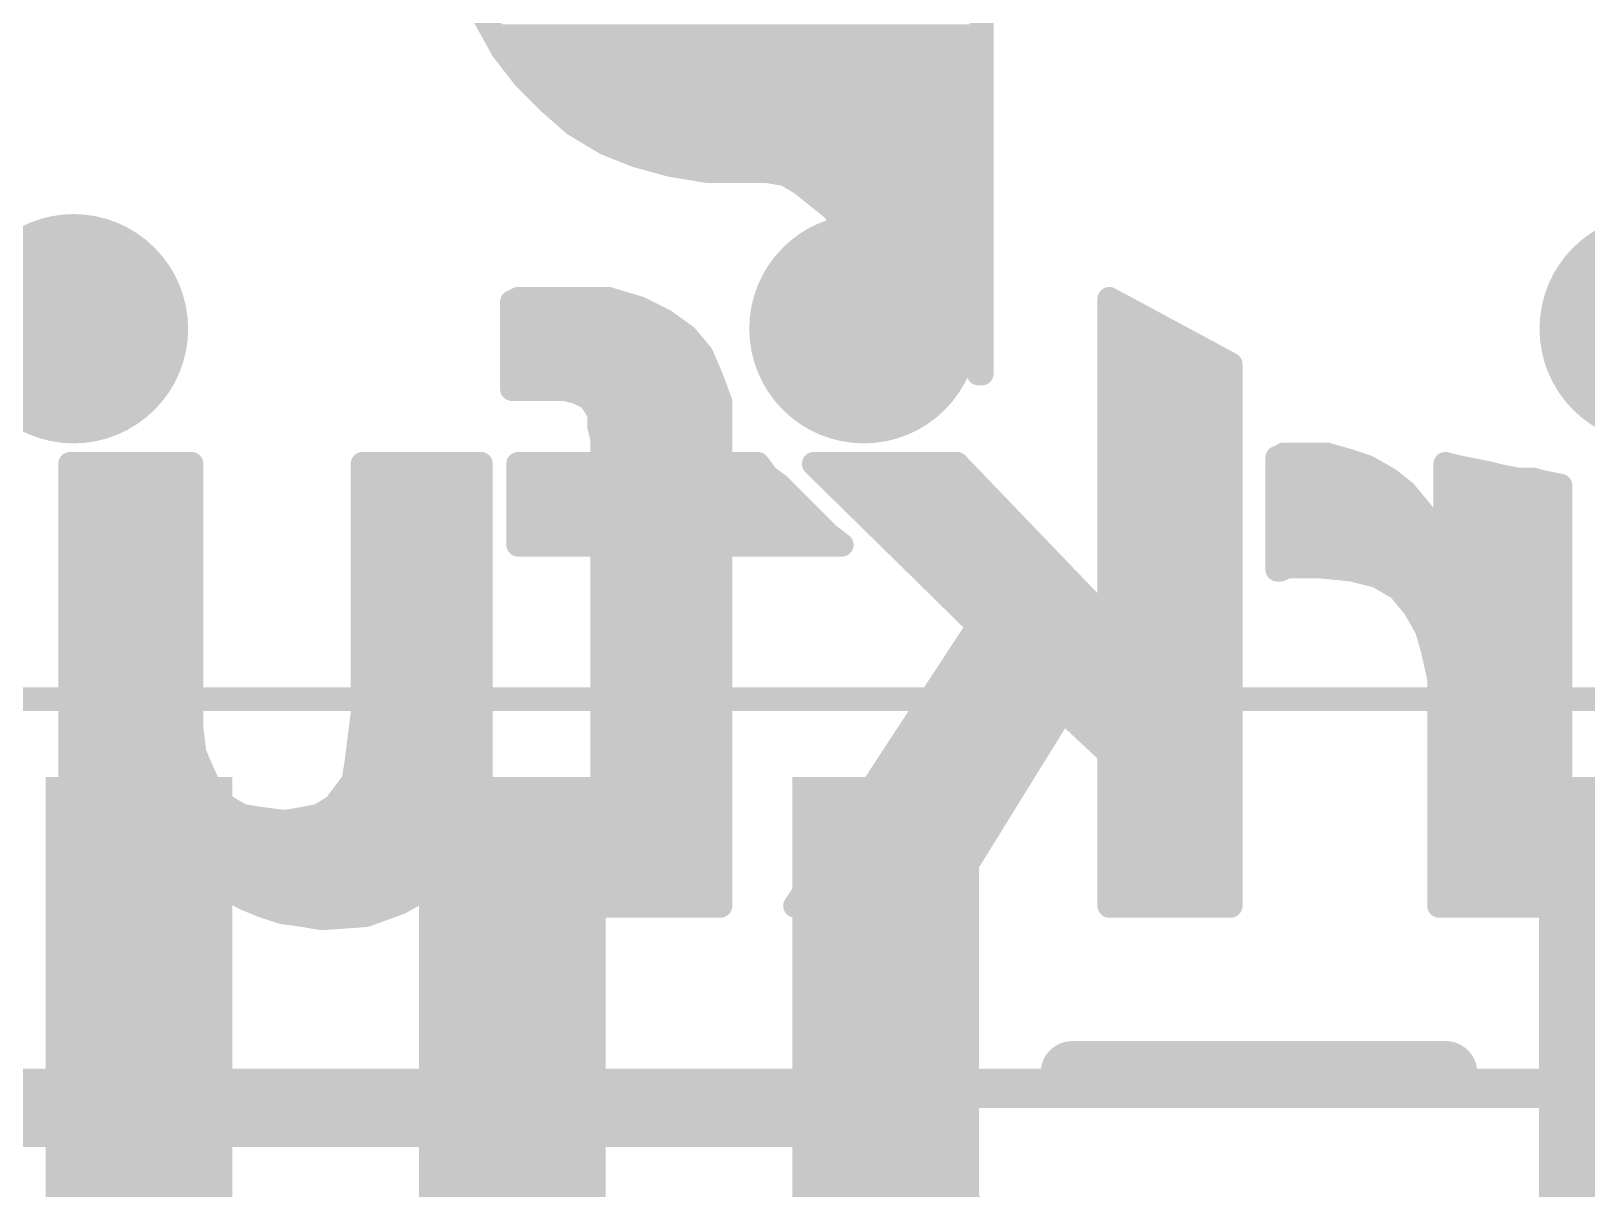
# Model space of a CAD drawing. Extents: x -38 to 69, y -72 to 37.
# Drawn here: x 11.29 to 16.29, y 6.13 to 9.85 of the extents above; entities that cross this region are included whole.
import ezdxf

# ---------------------------------------------------------------- set-up
doc = ezdxf.new("R2010")
doc.units = 0
for name, color, linetype in [('1', 12, 'CONTINUOUS'), ('16', 132, 'CONTINUOUS'), ('18', 110, 'CONTINUOUS'), ('21', 41, 'CONTINUOUS'), ('22', 40, 'CONTINUOUS'), ('39', 12, 'CONTINUOUS'), ('51', 53, 'CONTINUOUS')]:
    doc.layers.add(name, color=color, linetype=linetype)

# ---------------------------------------------------------------- blocks, each defined once
blk = doc.blocks.new('RECT')
blk.add_solid([(-0.5, -0.5), (0.5, -0.5), (-0.5, 0.5), (0.5, 0.5)])
blk = doc.blocks.new('ROUNDV')
at = {"const_width": 0.5}
blk.add_lwpolyline([(0, -0.25, 1), (0, 0.25, 1), (0, -0.25)], format="xyb", dxfattribs=at)

msp = doc.modelspace()

# ---------------------------------------------------------------- linework, layer by layer
at = {"layer": '1'}
for points, const_width in [([(11.6586, 6.4314), (11.64, 6.45)], 0.254), ([(11.6586, 5.1435), (11.6586, 6.4314)], 0.254), ([(12.84, 6.45), (12.84, 4.686)], 0.1778)]:
    msp.add_lwpolyline(points, dxfattribs=dict(at, const_width=const_width))
for points, const_width in [([(11.6849, 6.4949, 1), (11.5951, 6.4051)], 0.127), ([(11.7221, 6.4314, 1), (11.5951, 6.4314)], 0.127), ([(11.6137, 6.3865, 1), (11.7035, 6.4763)], 0.127), ([(12.8844, 6.45, 1), (12.7956, 6.45)], 0.0889)]:
    msp.add_lwpolyline(points, format="xyb", dxfattribs=dict(at, const_width=const_width))
at = {"layer": '16', "const_width": 0.1778}
for points in [[(13.97, 6.35), (8.89, 6.35)], [(14.605, 5.715), (13.97, 6.35)]]:
    msp.add_lwpolyline(points, dxfattribs=at)
at = {"layer": '16', "const_width": 0.0889}
for points in [[(14.0014, 6.3814, 1), (13.9386, 6.3186)], [(13.97, 6.3056, 1), (13.97, 6.3945)]]:
    msp.add_lwpolyline(points, format="xyb", dxfattribs=at)
at = {"layer": '21', "const_width": 0.2032}
msp.add_lwpolyline([(14.64, 6.5), (15.84, 6.5)], dxfattribs=at)
at = {"layer": '21', "const_width": 0.1016}
for points in [[(14.64, 6.5508, 1), (14.64, 6.4492)], [(15.84, 6.4492, 1), (15.84, 6.5508)]]:
    msp.add_lwpolyline(points, format="xyb", dxfattribs=at)
at = {"layer": '22', "const_width": 0.0762}
for points in [[(14.349, 10.026), (14.349, 8.746)], [(12.809, 9.786), (12.709, 9.966)], [(12.7847, 9.8298), (14.349, 9.8298)], [(12.879, 9.696), (12.809, 9.786)], [(12.8342, 9.7536), (14.349, 9.7536)], [(12.959, 9.616), (12.879, 9.696)], [(12.8976, 9.6774), (14.349, 9.6774)], [(13.039, 9.546), (12.959, 9.616)], [(12.9759, 9.6012), (14.349, 9.6012)], [(13.139, 9.486), (13.039, 9.546)], [(13.074, 9.525), (14.349, 9.525)], [(13.239, 9.446), (13.139, 9.486)], [(13.232, 9.4488), (14.349, 9.4488)], [(13.349, 9.416), (13.239, 9.446)], [(13.469, 9.396), (13.349, 9.416)], [(13.659, 9.396), (13.469, 9.396)], [(13.719, 9.386), (13.659, 9.396)], [(13.769, 9.356), (13.719, 9.386)], [(13.7413, 9.3726), (14.349, 9.3726)], [(13.819, 9.316), (13.769, 9.356)], [(13.869, 9.276), (13.819, 9.316)], [(13.8435, 9.2964), (14.349, 9.2964)], [(13.919, 9.216), (13.869, 9.276)], [(13.9155, 9.2202), (14.349, 9.2202)], [(13.979, 9.156), (13.919, 9.216)], [(14.049, 9.086), (13.979, 9.156)], [(13.991, 9.144), (14.349, 9.144)], [(14.099, 9.016), (14.049, 9.086)], [(14.062, 9.0678), (14.349, 9.0678)], [(14.159, 8.956), (14.099, 9.016)], [(12.859, 8.986), (12.839, 8.976)], [(12.839, 8.976), (12.839, 8.696)], [(13.149, 8.986), (12.859, 8.986)], [(13.249, 8.956), (13.149, 8.986)], [(14.1234, 8.9916), (14.349, 8.9916)], [(15.149, 8.776), (14.759, 8.986)], [(14.759, 8.986), (14.759, 7.946)], [(12.839, 8.9154), (13.3298, 8.9154)], [(13.329, 8.916), (13.249, 8.956)], [(13.399, 8.866), (13.329, 8.916)], [(14.209, 8.896), (14.159, 8.956)], [(14.1928, 8.9154), (14.349, 8.9154)], [(14.759, 8.9154), (14.8901, 8.9154)], [(13.449, 8.806), (13.399, 8.866)], [(14.259, 8.846), (14.209, 8.896)], [(12.839, 8.8392), (13.4213, 8.8392)], [(14.289, 8.806), (14.259, 8.846)], [(14.2641, 8.8392), (14.349, 8.8392)], [(14.759, 8.8392), (15.0316, 8.8392)], [(12.839, 8.763), (13.4674, 8.763)], [(13.479, 8.736), (13.449, 8.806)], [(14.319, 8.776), (14.289, 8.806)], [(14.339, 8.746), (14.319, 8.776)], [(14.3277, 8.763), (14.349, 8.763)], [(14.759, 8.763), (15.149, 8.763)], [(15.149, 7.036), (15.149, 8.776)], [(13.509, 8.656), (13.479, 8.736)], [(14.349, 8.746), (14.339, 8.746)], [(12.839, 8.696), (13.009, 8.696)], [(13.009, 8.696), (13.049, 8.686)], [(13.0458, 8.6868), (13.4975, 8.6868)], [(13.049, 8.686), (13.069, 8.676)], [(13.069, 8.676), (13.089, 8.666)], [(13.089, 8.666), (13.109, 8.636)], [(14.759, 8.6868), (15.149, 8.6868)], [(13.109, 8.636), (13.119, 8.616)], [(13.119, 8.616), (13.119, 8.576)], [(13.509, 8.456), (13.509, 8.656)], [(13.119, 8.6106), (13.509, 8.6106)], [(13.119, 8.576), (13.129, 8.536)], [(14.759, 8.6106), (15.149, 8.6106)], [(13.129, 8.536), (13.129, 8.456)], [(13.129, 8.5344), (13.509, 8.5344)], [(14.759, 8.5344), (15.149, 8.5344)], [(15.309, 8.476), (15.299, 8.476)], [(15.299, 8.476), (15.299, 8.116)], [(15.319, 8.486), (15.309, 8.476)], [(15.459, 8.486), (15.319, 8.486)], [(15.529, 8.466), (15.459, 8.486)], [(15.589, 8.446), (15.529, 8.466)], [(11.809, 8.456), (11.419, 8.456)], [(11.419, 8.456), (11.419, 7.216)], [(11.809, 7.606), (11.809, 8.456)], [(12.739, 8.456), (12.359, 8.456)], [(12.359, 8.456), (12.359, 7.656)], [(12.739, 7.456), (12.739, 8.456)], [(13.129, 8.456), (12.859, 8.456)], [(12.859, 8.456), (12.859, 8.196)], [(13.129, 8.4582), (13.509, 8.4582)], [(13.629, 8.456), (13.509, 8.456)], [(13.659, 8.416), (13.629, 8.456)], [(13.699, 8.386), (13.659, 8.416)], [(14.269, 8.456), (13.809, 8.456)], [(13.809, 8.456), (14.339, 7.936)], [(14.759, 7.946), (14.269, 8.456)], [(14.759, 8.4582), (15.149, 8.4582)], [(15.299, 8.4582), (15.5524, 8.4582)], [(15.659, 8.406), (15.589, 8.446)], [(15.879, 8.446), (15.839, 8.456)], [(15.839, 8.456), (15.839, 8.186)], [(15.929, 8.436), (15.879, 8.446)], [(15.979, 8.426), (15.929, 8.436)], [(16.019, 8.416), (15.979, 8.426)], [(16.069, 8.406), (16.019, 8.416)], [(11.419, 8.382), (11.809, 8.382)], [(12.359, 8.382), (12.739, 8.382)], [(12.859, 8.382), (13.703, 8.382)], [(13.729, 8.356), (13.699, 8.386)], [(13.8844, 8.382), (14.3401, 8.382)], [(14.759, 8.382), (15.149, 8.382)], [(15.299, 8.382), (15.689, 8.382)], [(15.709, 8.366), (15.659, 8.406)], [(15.759, 8.306), (15.709, 8.366)], [(15.839, 8.382), (16.209, 8.382)], [(16.119, 8.406), (16.069, 8.406)], [(16.159, 8.396), (16.119, 8.406)], [(16.209, 8.386), (16.159, 8.396)], [(16.209, 8.216), (16.209, 8.386)], [(13.759, 8.326), (13.729, 8.356)], [(13.799, 8.286), (13.759, 8.326)], [(11.419, 8.3058), (11.809, 8.3058)], [(12.359, 8.3058), (12.739, 8.3058)], [(12.859, 8.3058), (13.7792, 8.3058)], [(13.829, 8.256), (13.799, 8.286)], [(13.9621, 8.3058), (14.4133, 8.3058)], [(14.759, 8.3058), (15.149, 8.3058)], [(15.299, 8.3058), (15.7592, 8.3058)], [(15.799, 8.256), (15.759, 8.306)], [(15.839, 8.3058), (16.209, 8.3058)], [(11.419, 8.2296), (11.809, 8.2296)], [(12.359, 8.2296), (12.739, 8.2296)], [(12.859, 8.2296), (13.8554, 8.2296)], [(13.859, 8.226), (13.829, 8.256)], [(13.899, 8.196), (13.859, 8.226)], [(14.0398, 8.2296), (14.4865, 8.2296)], [(14.759, 8.2296), (15.149, 8.2296)], [(15.299, 8.2296), (15.8141, 8.2296)], [(15.839, 8.186), (15.799, 8.256)], [(15.839, 8.2296), (16.209, 8.2296)], [(16.209, 7.036), (16.209, 8.216)], [(12.859, 8.196), (13.129, 8.196)], [(13.129, 8.196), (13.129, 7.036)], [(13.509, 8.196), (13.899, 8.196)], [(13.509, 8.046), (13.509, 8.196)], [(11.419, 8.1534), (11.809, 8.1534)], [(12.359, 8.1534), (12.739, 8.1534)], [(13.129, 8.1534), (13.509, 8.1534)], [(14.1174, 8.1534), (14.5597, 8.1534)], [(14.759, 8.1534), (15.149, 8.1534)], [(15.299, 8.1534), (16.209, 8.1534)], [(15.299, 8.116), (15.309, 8.116)], [(15.309, 8.116), (15.329, 8.126)], [(15.329, 8.126), (15.439, 8.126)], [(15.439, 8.126), (15.539, 8.116)], [(15.539, 8.116), (15.619, 8.096)], [(11.419, 8.0772), (11.809, 8.0772)], [(12.359, 8.0772), (12.739, 8.0772)], [(13.129, 8.0772), (13.509, 8.0772)], [(14.1951, 8.0772), (14.6329, 8.0772)], [(14.759, 8.0772), (15.149, 8.0772)], [(15.619, 8.096), (15.689, 8.056)], [(15.6519, 8.0772), (16.209, 8.0772)], [(13.509, 7.036), (13.509, 8.046)], [(15.689, 8.056), (15.739, 7.996)], [(11.419, 8.001), (11.809, 8.001)], [(12.359, 8.001), (12.739, 8.001)], [(13.129, 8.001), (13.509, 8.001)], [(14.2728, 8.001), (14.7062, 8.001)], [(14.759, 8.001), (15.149, 8.001)], [(15.7348, 8.001), (16.209, 8.001)], [(15.739, 7.996), (15.779, 7.926)], [(11.419, 7.9248), (11.809, 7.9248)], [(12.359, 7.9248), (12.739, 7.9248)], [(13.129, 7.9248), (13.509, 7.9248)], [(14.339, 7.936), (13.749, 7.036)], [(14.3317, 7.9248), (15.149, 7.9248)], [(15.779, 7.926), (15.799, 7.856)], [(15.7793, 7.9248), (16.209, 7.9248)], [(11.419, 7.8486), (11.809, 7.8486)], [(12.359, 7.8486), (12.739, 7.8486)], [(13.129, 7.8486), (13.509, 7.8486)], [(14.2817, 7.8486), (15.149, 7.8486)], [(15.799, 7.856), (15.819, 7.766)], [(15.8006, 7.8486), (16.209, 7.8486)], [(11.419, 7.7724), (11.809, 7.7724)], [(12.359, 7.7724), (12.739, 7.7724)], [(13.129, 7.7724), (13.509, 7.7724)], [(14.2318, 7.7724), (15.149, 7.7724)], [(15.8176, 7.7724), (16.209, 7.7724)], [(15.819, 7.766), (15.819, 7.036)], [(11.419, 7.6962), (11.809, 7.6962)], [(12.359, 7.6962), (12.739, 7.6962)], [(13.129, 7.6962), (13.509, 7.6962)], [(14.1818, 7.6962), (15.149, 7.6962)], [(14.219, 7.036), (14.609, 7.666)], [(14.609, 7.666), (14.759, 7.526)], [(15.819, 7.6962), (16.209, 7.6962)], [(11.419, 7.62), (11.809, 7.62)], [(12.359, 7.656), (12.349, 7.576)], [(12.3545, 7.62), (12.739, 7.62)], [(13.129, 7.62), (13.509, 7.62)], [(14.1318, 7.62), (14.5805, 7.62)], [(14.6583, 7.62), (15.149, 7.62)], [(15.819, 7.62), (16.209, 7.62)], [(11.819, 7.526), (11.809, 7.606)], [(12.349, 7.576), (12.339, 7.496)], [(11.419, 7.5438), (11.8168, 7.5438)], [(11.849, 7.456), (11.819, 7.526)], [(12.345, 7.5438), (12.739, 7.5438)], [(13.129, 7.5438), (13.509, 7.5438)], [(14.0819, 7.5438), (14.5334, 7.5438)], [(14.7399, 7.5438), (15.149, 7.5438)], [(14.759, 7.526), (14.759, 7.036)], [(15.819, 7.5438), (16.209, 7.5438)], [(11.419, 7.4676), (11.844, 7.4676)], [(12.339, 7.496), (12.329, 7.436)], [(12.3343, 7.4676), (12.739, 7.4676)], [(13.129, 7.4676), (13.509, 7.4676)], [(14.0319, 7.4676), (14.4862, 7.4676)], [(14.759, 7.4676), (15.149, 7.4676)], [(15.819, 7.4676), (16.209, 7.4676)], [(11.879, 7.396), (11.849, 7.456)], [(12.329, 7.436), (12.299, 7.396)], [(12.719, 7.346), (12.739, 7.456)], [(11.419, 7.3914), (11.8836, 7.3914)], [(11.919, 7.356), (11.879, 7.396)], [(12.299, 7.396), (12.269, 7.356)], [(12.2956, 7.3914), (12.7273, 7.3914)], [(13.129, 7.3914), (13.509, 7.3914)], [(13.982, 7.3914), (14.439, 7.3914)], [(14.759, 7.3914), (15.149, 7.3914)], [(15.819, 7.3914), (16.209, 7.3914)], [(11.419, 7.3152), (12.0354, 7.3152)], [(11.969, 7.326), (11.919, 7.356)], [(12.029, 7.316), (11.969, 7.326)], [(12.109, 7.306), (12.029, 7.316)], [(12.169, 7.316), (12.109, 7.306)], [(12.1642, 7.3152), (12.7098, 7.3152)], [(12.219, 7.326), (12.169, 7.316)], [(12.269, 7.356), (12.219, 7.326)], [(12.689, 7.246), (12.719, 7.346)], [(13.129, 7.3152), (13.509, 7.3152)], [(13.932, 7.3152), (14.3918, 7.3152)], [(14.759, 7.3152), (15.149, 7.3152)], [(15.819, 7.3152), (16.209, 7.3152)], [(11.419, 7.239), (12.6851, 7.239)], [(11.419, 7.216), (11.419, 7.036)], [(11.789, 7.036), (11.789, 7.236)], [(11.789, 7.236), (11.799, 7.236)], [(11.799, 7.236), (11.839, 7.176)], [(12.639, 7.156), (12.689, 7.246)], [(13.129, 7.239), (13.509, 7.239)], [(13.8821, 7.239), (14.3447, 7.239)], [(14.759, 7.239), (15.149, 7.239)], [(15.819, 7.239), (16.209, 7.239)], [(11.419, 7.1628), (11.789, 7.1628)], [(11.839, 7.176), (11.879, 7.126)], [(11.8496, 7.1628), (12.6428, 7.1628)], [(13.129, 7.1628), (13.509, 7.1628)], [(13.8321, 7.1628), (14.2975, 7.1628)], [(14.759, 7.1628), (15.149, 7.1628)], [(15.819, 7.1628), (16.209, 7.1628)], [(11.879, 7.126), (11.929, 7.086)], [(12.569, 7.096), (12.639, 7.156)], [(11.419, 7.0866), (11.789, 7.0866)], [(11.9283, 7.0866), (12.5521, 7.0866)], [(11.929, 7.086), (11.989, 7.056)], [(12.479, 7.046), (12.569, 7.096)], [(13.129, 7.0866), (13.509, 7.0866)], [(13.7822, 7.0866), (14.2503, 7.0866)], [(14.759, 7.0866), (15.149, 7.0866)], [(15.819, 7.0866), (16.209, 7.0866)], [(11.419, 7.036), (11.789, 7.036)], [(11.989, 7.056), (12.039, 7.036)], [(12.039, 7.036), (12.099, 7.016)], [(12.099, 7.016), (12.169, 7.006)], [(12.369, 7.006), (12.479, 7.046)], [(13.129, 7.036), (13.509, 7.036)], [(13.749, 7.036), (14.219, 7.036)], [(14.759, 7.036), (15.149, 7.036)], [(15.819, 7.036), (16.209, 7.036)], [(12.1382, 7.0104), (12.3811, 7.0104)], [(12.169, 7.006), (12.229, 6.996)], [(12.229, 6.996), (12.369, 7.006)]]:
    msp.add_lwpolyline(points, dxfattribs=at)
at = {"layer": '22', "const_width": 0.0381}
for points in [[(12.7847, 9.8489, 1), (12.7847, 9.8108)], [(14.349, 9.8108, 1), (14.349, 9.8489)], [(12.824, 9.7977, 1), (12.794, 9.7743)], [(12.7923, 9.7767, 1), (12.8257, 9.7953)], [(12.8342, 9.7727, 1), (12.8342, 9.7346)], [(14.349, 9.7346, 1), (14.349, 9.7727)], [(12.8925, 9.7095, 1), (12.8655, 9.6825)], [(12.864, 9.6843, 1), (12.894, 9.7077)], [(12.8976, 9.6965, 1), (12.8976, 9.6584)], [(14.349, 9.6584, 1), (14.349, 9.6965)], [(12.9715, 9.6303, 1), (12.9465, 9.6017)], [(12.9455, 9.6025, 1), (12.9725, 9.6295)], [(12.9759, 9.6203, 1), (12.9759, 9.5822)], [(14.349, 9.5822, 1), (14.349, 9.6203)], [(13.0488, 9.5623, 1), (13.0292, 9.5297)], [(13.0265, 9.5317, 1), (13.0515, 9.5603)], [(13.074, 9.5441, 1), (13.074, 9.506)], [(14.349, 9.506, 1), (14.349, 9.5441)], [(13.1461, 9.5037, 1), (13.1319, 9.4683)], [(13.1292, 9.4697, 1), (13.1488, 9.5023)], [(13.232, 9.4679, 1), (13.232, 9.4298)], [(13.244, 9.4644, 1), (13.234, 9.4276)], [(13.2319, 9.4283, 1), (13.2461, 9.4637)], [(13.3521, 9.4348, 1), (13.3459, 9.3972)], [(13.344, 9.3976, 1), (13.354, 9.4344)], [(14.349, 9.4298, 1), (14.349, 9.4679)], [(13.469, 9.4151, 1), (13.469, 9.377)], [(13.4659, 9.3772, 1), (13.4721, 9.4148)], [(13.6621, 9.4148, 1), (13.6559, 9.3772)], [(13.659, 9.377, 1), (13.659, 9.4151)], [(13.7288, 9.4023, 1), (13.7092, 9.3697)], [(13.7159, 9.3672, 1), (13.7221, 9.4048)], [(13.7413, 9.3917, 1), (13.7413, 9.3536)], [(14.349, 9.3536, 1), (14.349, 9.3917)], [(13.7809, 9.3709, 1), (13.7571, 9.3411)], [(13.7592, 9.3397, 1), (13.7788, 9.3723)], [(13.8309, 9.3309, 1), (13.8071, 9.3011)], [(13.8071, 9.3011, 1), (13.8309, 9.3309)], [(13.8435, 9.3155, 1), (13.8435, 9.2774)], [(13.8836, 9.2882, 1), (13.8544, 9.2638)], [(13.8571, 9.2611, 1), (13.8809, 9.2909)], [(14.349, 9.2774, 1), (14.349, 9.3155)], [(13.9155, 9.2393, 1), (13.9155, 9.2012)], [(13.9325, 9.2295, 1), (13.9055, 9.2025)], [(14.349, 9.2012, 1), (14.349, 9.2393)], [(13.9044, 9.2038, 1), (13.9336, 9.2282)], [(13.9925, 9.1695, 1), (13.9655, 9.1425)], [(13.9655, 9.1425, 1), (13.9925, 9.1695)], [(13.991, 9.1631, 1), (13.991, 9.125)], [(14.349, 9.125, 1), (14.349, 9.1631)], [(14.0645, 9.0971, 1), (14.0335, 9.0749)], [(14.0355, 9.0725, 1), (14.0625, 9.0995)], [(14.062, 9.0869, 1), (14.062, 9.0488)], [(14.349, 9.0488, 1), (14.349, 9.0869)], [(14.1125, 9.0295, 1), (14.0855, 9.0025)], [(12.8305, 8.993, 1), (12.8475, 8.959)], [(12.8581, 8.976, 1), (12.82, 8.976)], [(12.859, 9.0051, 1), (12.859, 8.967)], [(12.8675, 8.969, 1), (12.8505, 9.003)], [(13.1545, 9.0042, 1), (13.1435, 8.9678)], [(13.149, 8.967, 1), (13.149, 9.0051)], [(14.0835, 9.0049, 1), (14.1145, 9.0271)], [(14.1234, 9.0107, 1), (14.1234, 8.9726)], [(14.349, 8.9726, 1), (14.349, 9.0107)], [(14.768, 9.0028, 1), (14.75, 8.9692)], [(14.7781, 8.986, 1), (14.74, 8.986)], [(12.839, 8.9345, 1), (12.839, 8.8963)], [(13.2575, 8.973, 1), (13.2405, 8.939)], [(13.2435, 8.9378, 1), (13.2545, 8.9742)], [(13.3401, 8.9315, 1), (13.3179, 8.9005)], [(13.3205, 8.899, 1), (13.3375, 8.933)], [(13.3298, 8.8963, 1), (13.3298, 8.9345)], [(14.1736, 8.9682, 1), (14.1444, 8.9438)], [(14.1455, 8.9425, 1), (14.1725, 8.9695)], [(14.1928, 8.9345, 1), (14.1928, 8.8963)], [(14.349, 8.8963, 1), (14.349, 8.9345)], [(14.759, 8.9345, 1), (14.759, 8.8963)], [(14.8901, 8.8963, 1), (14.8901, 8.9345)], [(13.4136, 8.8782, 1), (13.3844, 8.8538)], [(14.2225, 8.9095, 1), (14.1955, 8.8825)], [(14.1944, 8.8838, 1), (14.2236, 8.9082)], [(12.839, 8.8582, 1), (12.839, 8.8201)], [(13.3879, 8.8505, 1), (13.4101, 8.8815)], [(13.4213, 8.8201, 1), (13.4213, 8.8582)], [(14.2742, 8.8574, 1), (14.2438, 8.8346)], [(14.2641, 8.8582, 1), (14.2641, 8.8201)], [(14.2455, 8.8325, 1), (14.2725, 8.8595)], [(14.349, 8.8201, 1), (14.349, 8.8582)], [(14.759, 8.8582, 1), (14.759, 8.8201)], [(15.0316, 8.8201, 1), (15.0316, 8.8582)], [(12.839, 8.782, 1), (12.839, 8.7439)], [(13.4665, 8.8135, 1), (13.4315, 8.7985)], [(13.4344, 8.7938, 1), (13.4636, 8.8182)], [(13.4674, 8.7439, 1), (13.4674, 8.782)], [(14.3025, 8.8195, 1), (14.2755, 8.7925)], [(14.2738, 8.7946, 1), (14.3042, 8.8174)], [(14.3349, 8.7866, 1), (14.3031, 8.7654)], [(14.3055, 8.7625, 1), (14.3325, 8.7895)], [(14.3277, 8.782, 1), (14.3277, 8.7439)], [(14.349, 8.7439, 1), (14.349, 8.782)], [(14.759, 8.782, 1), (14.759, 8.7439)], [(15.1681, 8.776, 1), (15.13, 8.776)], [(15.14, 8.7592, 1), (15.158, 8.7928)], [(15.149, 8.7439, 1), (15.149, 8.782)], [(13.4968, 8.7427, 1), (13.4612, 8.7293)], [(13.4615, 8.7285, 1), (13.4965, 8.7435)], [(14.339, 8.7651, 1), (14.339, 8.727)], [(14.3231, 8.7354, 1), (14.3549, 8.7566)], [(14.33, 8.746, 1), (14.3681, 8.746)], [(14.349, 8.727, 1), (14.349, 8.7651)], [(12.839, 8.715, 1), (12.839, 8.6769)], [(12.82, 8.696, 1), (12.8581, 8.696)], [(13.0136, 8.7145, 1), (13.0044, 8.6775)], [(13.009, 8.6769, 1), (13.009, 8.715)], [(13.0458, 8.7058, 1), (13.0458, 8.6677)], [(13.0575, 8.703, 1), (13.0405, 8.669)], [(13.0444, 8.6675, 1), (13.0536, 8.7045)], [(13.0775, 8.693, 1), (13.0605, 8.659)], [(13.0605, 8.659, 1), (13.0775, 8.693)], [(13.1049, 8.6766, 1), (13.0731, 8.6554)], [(13.0805, 8.649, 1), (13.0975, 8.683)], [(13.4975, 8.6677, 1), (13.4975, 8.7058)], [(14.759, 8.7058, 1), (14.759, 8.6677)], [(15.149, 8.6677, 1), (15.149, 8.7058)], [(13.126, 8.6445, 1), (13.092, 8.6275)], [(13.0931, 8.6254, 1), (13.1249, 8.6466)], [(13.138, 8.616, 1), (13.0999, 8.616)], [(13.5281, 8.656, 1), (13.49, 8.656)], [(13.4912, 8.6493, 1), (13.5268, 8.6627)], [(13.119, 8.6296, 1), (13.119, 8.5915)], [(13.1375, 8.5806, 1), (13.1005, 8.5714)], [(13.102, 8.6075, 1), (13.136, 8.6245)], [(13.509, 8.5915, 1), (13.509, 8.6296)], [(14.759, 8.6296, 1), (14.759, 8.5915)], [(15.149, 8.5915, 1), (15.149, 8.6296)], [(13.0999, 8.576, 1), (13.138, 8.576)], [(13.1481, 8.536, 1), (13.11, 8.536)], [(13.129, 8.5534, 1), (13.129, 8.5153)], [(13.1105, 8.5314, 1), (13.1475, 8.5406)], [(13.509, 8.5153, 1), (13.509, 8.5534)], [(14.759, 8.5534, 1), (14.759, 8.5153)], [(15.149, 8.5153, 1), (15.149, 8.5534)], [(15.299, 8.4951, 1), (15.299, 8.457)], [(15.3181, 8.476, 1), (15.28, 8.476)], [(15.2955, 8.4895, 1), (15.3225, 8.4625)], [(15.319, 8.5051, 1), (15.319, 8.467)], [(15.3325, 8.4725, 1), (15.3055, 8.4995)], [(15.309, 8.457, 1), (15.309, 8.4951)], [(15.4642, 8.5043, 1), (15.4538, 8.4677)], [(15.459, 8.467, 1), (15.459, 8.5051)], [(15.535, 8.4841, 1), (15.523, 8.4479)], [(15.5238, 8.4477, 1), (15.5342, 8.4843)], [(11.419, 8.4751, 1), (11.419, 8.437)], [(11.4381, 8.456, 1), (11.4, 8.456)], [(11.8281, 8.456, 1), (11.79, 8.456)], [(11.809, 8.437, 1), (11.809, 8.4751)], [(12.359, 8.4751, 1), (12.359, 8.437)], [(12.378, 8.456, 1), (12.3399, 8.456)], [(12.7581, 8.456, 1), (12.72, 8.456)], [(12.739, 8.437, 1), (12.739, 8.4751)], [(12.859, 8.4751, 1), (12.859, 8.437)], [(12.878, 8.456, 1), (12.8399, 8.456)], [(13.129, 8.4772, 1), (13.129, 8.4391)], [(13.11, 8.456, 1), (13.1481, 8.456)], [(13.129, 8.437, 1), (13.129, 8.4751)], [(13.509, 8.4751, 1), (13.509, 8.437)], [(13.49, 8.456, 1), (13.5281, 8.456)], [(13.509, 8.4391, 1), (13.509, 8.4772)], [(13.6442, 8.4674, 1), (13.6138, 8.4446)], [(13.629, 8.437, 1), (13.629, 8.4751)], [(13.6704, 8.4312, 1), (13.6476, 8.4008)], [(13.809, 8.4751, 1), (13.809, 8.437)], [(13.8223, 8.4696, 1), (13.7957, 8.4424)], [(14.2827, 8.4692, 1), (14.2553, 8.4428)], [(14.269, 8.437, 1), (14.269, 8.4751)], [(14.759, 8.4772, 1), (14.759, 8.4391)], [(15.149, 8.4391, 1), (15.149, 8.4772)], [(15.299, 8.4772, 1), (15.299, 8.4391)], [(15.5524, 8.4391, 1), (15.5524, 8.4772)], [(15.5985, 8.4625, 1), (15.5795, 8.4295)], [(15.583, 8.4279, 1), (15.595, 8.4641)], [(15.8436, 8.4745, 1), (15.8344, 8.4375)], [(15.8581, 8.456, 1), (15.82, 8.456)], [(15.8827, 8.4647, 1), (15.8753, 8.4273)], [(15.8744, 8.4275, 1), (15.8836, 8.4645)], [(15.9327, 8.4547, 1), (15.9253, 8.4173)], [(15.9253, 8.4173, 1), (15.9327, 8.4547)], [(15.9836, 8.4445, 1), (15.9744, 8.4075)], [(15.9753, 8.4073, 1), (15.9827, 8.4447)], [(16.0227, 8.4347, 1), (16.0153, 8.3973)], [(16.0144, 8.3975, 1), (16.0236, 8.4345)], [(11.419, 8.401, 1), (11.419, 8.3629)], [(11.809, 8.3629, 1), (11.809, 8.401)], [(12.359, 8.401, 1), (12.359, 8.3629)], [(12.739, 8.3629, 1), (12.739, 8.401)], [(12.859, 8.401, 1), (12.859, 8.3629)], [(13.6438, 8.4046, 1), (13.6742, 8.4274)], [(13.7125, 8.3995, 1), (13.6855, 8.3725)], [(13.6876, 8.3708, 1), (13.7104, 8.4012)], [(13.703, 8.3629, 1), (13.703, 8.401)], [(13.8844, 8.401, 1), (13.8844, 8.3629)], [(14.3401, 8.3629, 1), (14.3401, 8.401)], [(14.759, 8.401, 1), (14.759, 8.3629)], [(15.149, 8.3629, 1), (15.149, 8.401)], [(15.299, 8.401, 1), (15.299, 8.3629)], [(15.6709, 8.4209, 1), (15.6471, 8.3911)], [(15.6495, 8.3895, 1), (15.6685, 8.4225)], [(15.689, 8.3629, 1), (15.689, 8.401)], [(15.7236, 8.3782, 1), (15.6944, 8.3538)], [(15.839, 8.401, 1), (15.839, 8.3629)], [(16.069, 8.4251, 1), (16.069, 8.387)], [(16.0653, 8.3873, 1), (16.0727, 8.4247)], [(16.1236, 8.4245, 1), (16.1144, 8.3875)], [(16.119, 8.387, 1), (16.119, 8.4251)], [(16.1627, 8.4147, 1), (16.1553, 8.3773)], [(16.1544, 8.3775, 1), (16.1636, 8.4145)], [(16.228, 8.386, 1), (16.1899, 8.386)], [(16.2053, 8.3673, 1), (16.2127, 8.4047)], [(16.209, 8.3629, 1), (16.209, 8.401)], [(13.7425, 8.3695, 1), (13.7155, 8.3425)], [(13.7155, 8.3425, 1), (13.7425, 8.3695)], [(13.7725, 8.3395, 1), (13.7455, 8.3125)], [(13.7455, 8.3125, 1), (13.7725, 8.3395)], [(15.6971, 8.3511, 1), (15.7209, 8.3809)], [(11.419, 8.3248, 1), (11.419, 8.2867)], [(11.809, 8.2867, 1), (11.809, 8.3248)], [(12.359, 8.3248, 1), (12.359, 8.2867)], [(12.739, 8.2867, 1), (12.739, 8.3248)], [(12.859, 8.3248, 1), (12.859, 8.2867)], [(13.7792, 8.2867, 1), (13.7792, 8.3248)], [(13.8125, 8.2995, 1), (13.7855, 8.2725)], [(13.7855, 8.2725, 1), (13.8125, 8.2995)], [(13.9621, 8.3248, 1), (13.9621, 8.2867)], [(14.4133, 8.2867, 1), (14.4133, 8.3248)], [(14.759, 8.3248, 1), (14.759, 8.2867)], [(15.149, 8.2867, 1), (15.149, 8.3248)], [(15.299, 8.3248, 1), (15.299, 8.2867)], [(15.7739, 8.3179, 1), (15.7441, 8.2941)], [(15.7444, 8.2938, 1), (15.7736, 8.3182)], [(15.7592, 8.2867, 1), (15.7592, 8.3248)], [(15.839, 8.3248, 1), (15.839, 8.2867)], [(16.209, 8.2867, 1), (16.209, 8.3248)], [(11.419, 8.2486, 1), (11.419, 8.2105)], [(11.809, 8.2105, 1), (11.809, 8.2486)], [(12.359, 8.2486, 1), (12.359, 8.2105)], [(12.739, 8.2105, 1), (12.739, 8.2486)], [(12.859, 8.2486, 1), (12.859, 8.2105)], [(13.8425, 8.2695, 1), (13.8155, 8.2425)], [(13.8155, 8.2425, 1), (13.8425, 8.2695)], [(13.8704, 8.2412, 1), (13.8476, 8.2108)], [(13.8455, 8.2125, 1), (13.8725, 8.2395)], [(13.8554, 8.2105, 1), (13.8554, 8.2486)], [(14.0398, 8.2486, 1), (14.0398, 8.2105)], [(14.4865, 8.2105, 1), (14.4865, 8.2486)], [(14.759, 8.2486, 1), (14.759, 8.2105)], [(15.149, 8.2105, 1), (15.149, 8.2486)], [(15.299, 8.2486, 1), (15.299, 8.2105)], [(15.8155, 8.2655, 1), (15.7825, 8.2465)], [(15.7841, 8.2441, 1), (15.8139, 8.2679)], [(15.8141, 8.2105, 1), (15.8141, 8.2486)], [(15.839, 8.2486, 1), (15.839, 8.2105)], [(16.228, 8.216, 1), (16.1899, 8.216)], [(16.209, 8.2105, 1), (16.209, 8.2486)], [(12.859, 8.215, 1), (12.859, 8.1769)], [(12.8399, 8.196, 1), (12.878, 8.196)], [(13.1481, 8.196, 1), (13.11, 8.196)], [(13.129, 8.1769, 1), (13.129, 8.215)], [(13.509, 8.215, 1), (13.509, 8.1769)], [(13.5281, 8.196, 1), (13.49, 8.196)], [(13.8876, 8.1808, 1), (13.9104, 8.2112)], [(13.899, 8.1769, 1), (13.899, 8.215)], [(15.82, 8.186, 1), (15.8581, 8.186)], [(15.8225, 8.1765, 1), (15.8555, 8.1955)], [(16.1899, 8.216, 1), (16.228, 8.216)], [(11.419, 8.1724, 1), (11.419, 8.1343)], [(11.809, 8.1343, 1), (11.809, 8.1724)], [(12.359, 8.1724, 1), (12.359, 8.1343)], [(12.739, 8.1343, 1), (12.739, 8.1724)], [(13.129, 8.1724, 1), (13.129, 8.1343)], [(13.509, 8.1343, 1), (13.509, 8.1724)], [(14.1174, 8.1724, 1), (14.1174, 8.1343)], [(14.5597, 8.1343, 1), (14.5597, 8.1724)], [(14.759, 8.1724, 1), (14.759, 8.1343)], [(15.149, 8.1343, 1), (15.149, 8.1724)], [(15.299, 8.1724, 1), (15.299, 8.1343)], [(15.299, 8.135, 1), (15.299, 8.0969)], [(15.3005, 8.133, 1), (15.3175, 8.099)], [(15.309, 8.0969, 1), (15.309, 8.135)], [(15.329, 8.1451, 1), (15.329, 8.107)], [(15.3375, 8.109, 1), (15.3205, 8.143)], [(15.4409, 8.145, 1), (15.4371, 8.107)], [(15.439, 8.107, 1), (15.439, 8.1451)], [(15.5436, 8.1345, 1), (15.5344, 8.0975)], [(15.5371, 8.097, 1), (15.5409, 8.135)], [(16.209, 8.1343, 1), (16.209, 8.1724)], [(11.419, 8.0963, 1), (11.419, 8.0582)], [(11.809, 8.0582, 1), (11.809, 8.0963)], [(12.359, 8.0963, 1), (12.359, 8.0582)], [(12.739, 8.0582, 1), (12.739, 8.0963)], [(13.129, 8.0963, 1), (13.129, 8.0582)], [(13.509, 8.0582, 1), (13.509, 8.0963)], [(14.1951, 8.0963, 1), (14.1951, 8.0582)], [(14.6329, 8.0582, 1), (14.6329, 8.0963)], [(14.759, 8.0963, 1), (14.759, 8.0582)], [(15.149, 8.0582, 1), (15.149, 8.0963)], [(15.28, 8.116, 1), (15.3181, 8.116)], [(15.6285, 8.1125, 1), (15.6095, 8.0795)], [(15.6144, 8.0775, 1), (15.6236, 8.1145)], [(15.6519, 8.0963, 1), (15.6519, 8.0582)], [(16.209, 8.0582, 1), (16.209, 8.0963)], [(13.5281, 8.046, 1), (13.49, 8.046)], [(13.49, 8.046, 1), (13.5281, 8.046)], [(15.7036, 8.0682, 1), (15.6744, 8.0438)], [(15.6795, 8.0395, 1), (15.6985, 8.0725)], [(11.419, 8.0201, 1), (11.419, 7.982)], [(11.809, 7.982, 1), (11.809, 8.0201)], [(12.359, 8.0201, 1), (12.359, 7.982)], [(12.739, 7.982, 1), (12.739, 8.0201)], [(13.129, 8.0201, 1), (13.129, 7.982)], [(13.509, 7.982, 1), (13.509, 8.0201)], [(14.2728, 8.0201, 1), (14.2728, 7.982)], [(14.7062, 7.982, 1), (14.7062, 8.0201)], [(14.759, 8.0201, 1), (14.759, 7.982)], [(15.149, 7.982, 1), (15.149, 8.0201)], [(15.7348, 8.0201, 1), (15.7348, 7.982)], [(15.7555, 8.0055, 1), (15.7225, 7.9865)], [(15.7244, 7.9838, 1), (15.7536, 8.0082)], [(16.209, 7.982, 1), (16.209, 8.0201)], [(11.419, 7.9439, 1), (11.419, 7.9058)], [(11.809, 7.9058, 1), (11.809, 7.9439)], [(12.359, 7.9439, 1), (12.359, 7.9058)], [(12.739, 7.9058, 1), (12.739, 7.9439)], [(13.129, 7.9439, 1), (13.129, 7.9058)], [(13.509, 7.9058, 1), (13.509, 7.9439)], [(14.3317, 7.9439, 1), (14.3317, 7.9058)], [(14.3549, 7.9256, 1), (14.3231, 7.9464)], [(14.3257, 7.9224, 1), (14.3523, 7.9496)], [(14.74, 7.946, 1), (14.7781, 7.946)], [(14.7453, 7.9328, 1), (14.7727, 7.9592)], [(15.149, 7.9058, 1), (15.149, 7.9439)], [(15.7973, 7.9312, 1), (15.7607, 7.9208)], [(15.7793, 7.9439, 1), (15.7793, 7.9058)], [(15.7625, 7.9165, 1), (15.7955, 7.9355)], [(16.209, 7.9058, 1), (16.209, 7.9439)], [(11.419, 7.8677, 1), (11.419, 7.8296)], [(11.809, 7.8296, 1), (11.809, 7.8677)], [(12.359, 7.8677, 1), (12.359, 7.8296)], [(12.739, 7.8296, 1), (12.739, 7.8677)], [(13.129, 7.8677, 1), (13.129, 7.8296)], [(13.509, 7.8296, 1), (13.509, 7.8677)], [(14.2817, 7.8677, 1), (14.2817, 7.8296)], [(15.149, 7.8296, 1), (15.149, 7.8677)], [(15.8176, 7.8601, 1), (15.7804, 7.8519)], [(15.7807, 7.8508, 1), (15.8173, 7.8612)], [(15.8006, 7.8677, 1), (15.8006, 7.8296)], [(16.209, 7.8296, 1), (16.209, 7.8677)], [(11.419, 7.7915, 1), (11.419, 7.7534)], [(11.809, 7.7534, 1), (11.809, 7.7915)], [(12.359, 7.7915, 1), (12.359, 7.7534)], [(12.739, 7.7534, 1), (12.739, 7.7915)], [(13.129, 7.7915, 1), (13.129, 7.7534)], [(13.509, 7.7534, 1), (13.509, 7.7915)], [(14.2318, 7.7915, 1), (14.2318, 7.7534)], [(15.149, 7.7534, 1), (15.149, 7.7915)], [(15.8176, 7.7915, 1), (15.8176, 7.7534)], [(15.8381, 7.766, 1), (15.8, 7.766)], [(16.209, 7.7534, 1), (16.209, 7.7915)], [(15.8004, 7.7619, 1), (15.8376, 7.7701)], [(11.419, 7.7153, 1), (11.419, 7.6772)], [(11.809, 7.6772, 1), (11.809, 7.7153)], [(12.359, 7.7153, 1), (12.359, 7.6772)], [(12.739, 7.6772, 1), (12.739, 7.7153)], [(13.129, 7.7153, 1), (13.129, 7.6772)], [(13.509, 7.6772, 1), (13.509, 7.7153)], [(14.1818, 7.7153, 1), (14.1818, 7.6772)], [(14.622, 7.6799, 1), (14.596, 7.6521)], [(14.6252, 7.656, 1), (14.5928, 7.676)], [(15.149, 7.6772, 1), (15.149, 7.7153)], [(15.819, 7.7153, 1), (15.819, 7.6772)], [(16.209, 7.6772, 1), (16.209, 7.7153)], [(11.419, 7.6391, 1), (11.419, 7.601)], [(11.809, 7.601, 1), (11.809, 7.6391)], [(12.3545, 7.6391, 1), (12.3545, 7.601)], [(12.3399, 7.656, 1), (12.378, 7.656)], [(12.3779, 7.6536, 1), (12.3401, 7.6584)], [(12.739, 7.601, 1), (12.739, 7.6391)], [(13.129, 7.6391, 1), (13.129, 7.601)], [(13.509, 7.601, 1), (13.509, 7.6391)], [(14.1318, 7.6391, 1), (14.1318, 7.601)], [(14.5805, 7.601, 1), (14.5805, 7.6391)], [(14.6583, 7.6391, 1), (14.6583, 7.601)], [(15.149, 7.601, 1), (15.149, 7.6391)], [(15.819, 7.6391, 1), (15.819, 7.601)], [(16.209, 7.601, 1), (16.209, 7.6391)], [(11.8279, 7.6084, 1), (11.7901, 7.6036)], [(11.79, 7.606, 1), (11.8281, 7.606)], [(12.3679, 7.5736, 1), (12.3301, 7.5784)], [(11.419, 7.5629, 1), (11.419, 7.5248)], [(11.8365, 7.5335, 1), (11.8015, 7.5185)], [(11.8168, 7.5248, 1), (11.8168, 7.5629)], [(12.345, 7.5629, 1), (12.345, 7.5248)], [(12.3301, 7.5784, 1), (12.3679, 7.5736)], [(12.739, 7.5248, 1), (12.739, 7.5629)], [(13.129, 7.5629, 1), (13.129, 7.5248)], [(13.509, 7.5248, 1), (13.509, 7.5629)], [(14.0819, 7.5629, 1), (14.0819, 7.5248)], [(14.5334, 7.5248, 1), (14.5334, 7.5629)], [(14.7399, 7.5629, 1), (14.7399, 7.5248)], [(14.7781, 7.526, 1), (14.74, 7.526)], [(14.746, 7.5121, 1), (14.772, 7.5399)], [(15.149, 7.5248, 1), (15.149, 7.5629)], [(15.819, 7.5629, 1), (15.819, 7.5248)], [(16.209, 7.5248, 1), (16.209, 7.5629)], [(11.419, 7.4867, 1), (11.419, 7.4486)], [(11.8001, 7.5236, 1), (11.8379, 7.5284)], [(11.844, 7.4486, 1), (11.844, 7.4867)], [(12.3343, 7.4867, 1), (12.3343, 7.4486)], [(12.3201, 7.4984, 1), (12.3579, 7.4936)], [(12.3578, 7.4929, 1), (12.3202, 7.4991)], [(12.739, 7.4486, 1), (12.739, 7.4867)], [(13.129, 7.4867, 1), (13.129, 7.4486)], [(13.509, 7.4486, 1), (13.509, 7.4867)], [(14.0319, 7.4867, 1), (14.0319, 7.4486)], [(14.4862, 7.4486, 1), (14.4862, 7.4867)], [(14.759, 7.4867, 1), (14.759, 7.4486)], [(15.149, 7.4486, 1), (15.149, 7.4867)], [(15.819, 7.4867, 1), (15.819, 7.4486)], [(16.209, 7.4486, 1), (16.209, 7.4867)], [(11.866, 7.4645, 1), (11.832, 7.4475)], [(11.8315, 7.4485, 1), (11.8665, 7.4635)], [(12.3102, 7.4391, 1), (12.3478, 7.4329)], [(12.3442, 7.4246, 1), (12.3138, 7.4474)], [(12.72, 7.456, 1), (12.7581, 7.456)], [(12.7577, 7.4526, 1), (12.7203, 7.4594)], [(11.419, 7.4104, 1), (11.419, 7.3723)], [(11.8925, 7.4095, 1), (11.8655, 7.3825)], [(11.862, 7.3875, 1), (11.896, 7.4045)], [(11.8836, 7.3723, 1), (11.8836, 7.4104)], [(12.2956, 7.4104, 1), (12.2956, 7.3723)], [(12.2838, 7.4074, 1), (12.3142, 7.3846)], [(12.3142, 7.3846, 1), (12.2838, 7.4074)], [(12.7273, 7.3723, 1), (12.7273, 7.4104)], [(13.129, 7.4104, 1), (13.129, 7.3723)], [(13.509, 7.3723, 1), (13.509, 7.4104)], [(13.982, 7.4104, 1), (13.982, 7.3723)], [(14.439, 7.3723, 1), (14.439, 7.4104)], [(14.759, 7.4104, 1), (14.759, 7.3723)], [(15.149, 7.3723, 1), (15.149, 7.4104)], [(15.819, 7.4104, 1), (15.819, 7.3723)], [(16.209, 7.3723, 1), (16.209, 7.4104)], [(11.419, 7.3342, 1), (11.419, 7.2961)], [(11.9288, 7.3723, 1), (11.9092, 7.3397)], [(11.9055, 7.3425, 1), (11.9325, 7.3695)], [(11.9721, 7.3448, 1), (11.9659, 7.3072)], [(11.9592, 7.3097, 1), (11.9788, 7.3423)], [(12.0314, 7.3349, 1), (12.0266, 7.2971)], [(12.0259, 7.2972, 1), (12.0321, 7.3348)], [(12.0354, 7.2961, 1), (12.0354, 7.3342)], [(12.1642, 7.3342, 1), (12.1642, 7.2961)], [(12.1653, 7.3347, 1), (12.1727, 7.2973)], [(12.1721, 7.2972, 1), (12.1659, 7.3348)], [(12.2092, 7.3423, 1), (12.2288, 7.3097)], [(12.2227, 7.3073, 1), (12.2153, 7.3447)], [(12.2538, 7.3674, 1), (12.2842, 7.3446)], [(12.2788, 7.3397, 1), (12.2592, 7.3723)], [(12.7003, 7.3494, 1), (12.7377, 7.3426)], [(12.7372, 7.3405, 1), (12.7008, 7.3515)], [(12.7098, 7.2961, 1), (12.7098, 7.3342)], [(13.129, 7.3342, 1), (13.129, 7.2961)], [(13.509, 7.2961, 1), (13.509, 7.3342)], [(13.932, 7.3342, 1), (13.932, 7.2961)], [(14.3918, 7.2961, 1), (14.3918, 7.3342)], [(14.759, 7.3342, 1), (14.759, 7.2961)], [(15.149, 7.2961, 1), (15.149, 7.3342)], [(15.819, 7.3342, 1), (15.819, 7.2961)], [(16.209, 7.2961, 1), (16.209, 7.3342)], [(12.1059, 7.3248, 1), (12.1121, 7.2872)], [(12.1066, 7.2871, 1), (12.1114, 7.3249)], [(11.419, 7.2581, 1), (11.419, 7.22)], [(11.4381, 7.216, 1), (11.4, 7.216)], [(11.808, 7.236, 1), (11.7699, 7.236)], [(11.789, 7.2551, 1), (11.789, 7.217)], [(11.8149, 7.2466, 1), (11.7831, 7.2254)], [(11.799, 7.217, 1), (11.799, 7.2551)], [(12.6708, 7.2515, 1), (12.7072, 7.2405)], [(12.7057, 7.2367, 1), (12.6723, 7.2553)], [(12.6851, 7.22, 1), (12.6851, 7.2581)], [(13.129, 7.2581, 1), (13.129, 7.22)], [(13.509, 7.22, 1), (13.509, 7.2581)], [(13.8821, 7.2581, 1), (13.8821, 7.22)], [(14.3447, 7.22, 1), (14.3447, 7.2581)], [(14.759, 7.2581, 1), (14.759, 7.22)], [(15.149, 7.22, 1), (15.149, 7.2581)], [(15.819, 7.2581, 1), (15.819, 7.22)], [(16.209, 7.22, 1), (16.209, 7.2581)], [(11.419, 7.1819, 1), (11.419, 7.1438)], [(11.4, 7.216, 1), (11.4381, 7.216)], [(11.789, 7.1438, 1), (11.789, 7.1819)], [(11.8539, 7.1879, 1), (11.8241, 7.1641)], [(11.8231, 7.1654, 1), (11.8549, 7.1866)], [(11.8496, 7.1819, 1), (11.8496, 7.1438)], [(12.6428, 7.1438, 1), (12.6428, 7.1819)], [(13.129, 7.1819, 1), (13.129, 7.1438)], [(13.509, 7.1438, 1), (13.509, 7.1819)], [(13.8321, 7.1819, 1), (13.8321, 7.1438)], [(14.2975, 7.1438, 1), (14.2975, 7.1819)], [(14.759, 7.1819, 1), (14.759, 7.1438)], [(15.149, 7.1438, 1), (15.149, 7.1819)], [(15.819, 7.1819, 1), (15.819, 7.1438)], [(16.209, 7.1438, 1), (16.209, 7.1819)], [(11.8909, 7.1409, 1), (11.8671, 7.1111)], [(11.8641, 7.1141, 1), (11.8939, 7.1379)], [(12.6223, 7.1653, 1), (12.6557, 7.1467)], [(12.6514, 7.1415, 1), (12.6266, 7.1705)], [(11.419, 7.1057, 1), (11.419, 7.0676)], [(11.789, 7.0676, 1), (11.789, 7.1057)], [(11.9283, 7.1057, 1), (11.9283, 7.0676)], [(11.9375, 7.103, 1), (11.9205, 7.069)], [(11.9171, 7.0711, 1), (11.9409, 7.1009)], [(12.5566, 7.1105, 1), (12.5814, 7.0815)], [(12.5521, 7.0676, 1), (12.5521, 7.1057)], [(12.5783, 7.0793, 1), (12.5597, 7.1127)], [(13.129, 7.1057, 1), (13.129, 7.0676)], [(13.509, 7.0676, 1), (13.509, 7.1057)], [(13.7822, 7.1057, 1), (13.7822, 7.0676)], [(14.2503, 7.0676, 1), (14.2503, 7.1057)], [(14.759, 7.1057, 1), (14.759, 7.0676)], [(15.149, 7.0676, 1), (15.149, 7.1057)], [(15.819, 7.1057, 1), (15.819, 7.0676)], [(16.209, 7.0676, 1), (16.209, 7.1057)], [(11.419, 7.0551, 1), (11.419, 7.017)], [(11.4, 7.036, 1), (11.4381, 7.036)], [(11.7699, 7.036, 1), (11.808, 7.036)], [(11.789, 7.017, 1), (11.789, 7.0551)], [(11.9961, 7.0737, 1), (11.9819, 7.0383)], [(11.9805, 7.039, 1), (11.9975, 7.073)], [(12.045, 7.0541, 1), (12.033, 7.0179)], [(12.0319, 7.0183, 1), (12.0461, 7.0537)], [(12.1017, 7.0349, 1), (12.0963, 6.9971)], [(12.093, 6.9979, 1), (12.105, 7.0341)], [(12.4697, 7.0627, 1), (12.4883, 7.0293)], [(12.4855, 7.0281, 1), (12.4725, 7.0639)], [(13.129, 7.0551, 1), (13.129, 7.017)], [(13.11, 7.036, 1), (13.1481, 7.036)], [(13.49, 7.036, 1), (13.5281, 7.036)], [(13.509, 7.017, 1), (13.509, 7.0551)], [(13.749, 7.0551, 1), (13.749, 7.017)], [(13.7331, 7.0464, 1), (13.7649, 7.0256)], [(14.2028, 7.046, 1), (14.2352, 7.026)], [(14.219, 7.017, 1), (14.219, 7.0551)], [(14.759, 7.0551, 1), (14.759, 7.017)], [(14.74, 7.036, 1), (14.7781, 7.036)], [(15.13, 7.036, 1), (15.1681, 7.036)], [(15.149, 7.017, 1), (15.149, 7.0551)], [(15.819, 7.0551, 1), (15.819, 7.017)], [(15.8, 7.036, 1), (15.8381, 7.036)], [(16.1899, 7.036, 1), (16.228, 7.036)], [(16.209, 7.017, 1), (16.209, 7.0551)], [(12.1382, 7.0295, 1), (12.1382, 6.9914)], [(12.1721, 7.0248, 1), (12.1659, 6.9872)], [(12.1663, 6.9871, 1), (12.1717, 7.0249)], [(12.2276, 7.015, 1), (12.2304, 6.977)], [(12.2259, 6.9772, 1), (12.2321, 7.0148)], [(12.3625, 7.0239, 1), (12.3755, 6.9881)], [(12.3704, 6.987, 1), (12.3676, 7.025)], [(12.3811, 6.9914, 1), (12.3811, 7.0295)]]:
    msp.add_lwpolyline(points, format="xyb", dxfattribs=at)
at = {"layer": '39', "const_width": 0.0762}
msp.add_lwpolyline([(20.24, 7.7), (10.24, 7.7)], dxfattribs=at)
at = {"layer": '51', "const_width": 0.127}
msp.add_lwpolyline([(8.99, 6.45), (21.49, 6.45)], dxfattribs=at)

# ---------------------------------------------------------------- block references
at = {"layer": '1', "xscale": 2, "yscale": 0.6, "rotation": 90}
for p in [(11.64, 6.45), (12.84, 6.45), (14.04, 6.45), (16.44, 6.45)]:
    msp.add_blockref('RECT', p, dxfattribs=at)
at = {"layer": '18', "xscale": 0.7366, "yscale": 0.7366}
for p in [(11.43, 8.89), (11.43, 8.89), (13.97, 8.89), (13.97, 8.89), (16.51, 8.89), (16.51, 8.89)]:
    msp.add_blockref('ROUNDV', p, dxfattribs=at)

doc.saveas('drawing.dxf')
